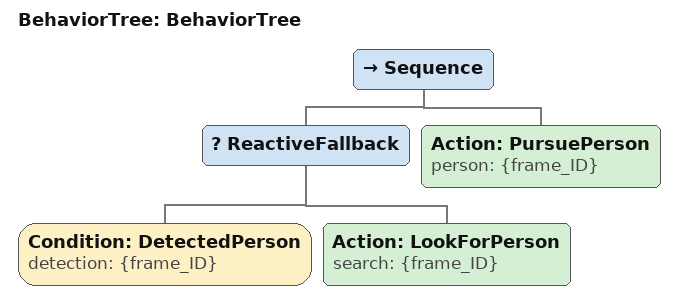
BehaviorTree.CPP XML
<?xml version="1.0"?>
<root main_tree_to_execute="BehaviorTree">
    <BehaviorTree ID="BehaviorTree">
        <Sequence>
            <ReactiveFallback>
                <Condition ID="DetectedPerson" detection="{frame_ID}"/>
                <Action ID="LookForPerson" search="{frame_ID}"/>
            </ReactiveFallback>
            <Action ID="PursuePerson" person="{frame_ID}"/>
        </Sequence>
    </BehaviorTree>
</root>
